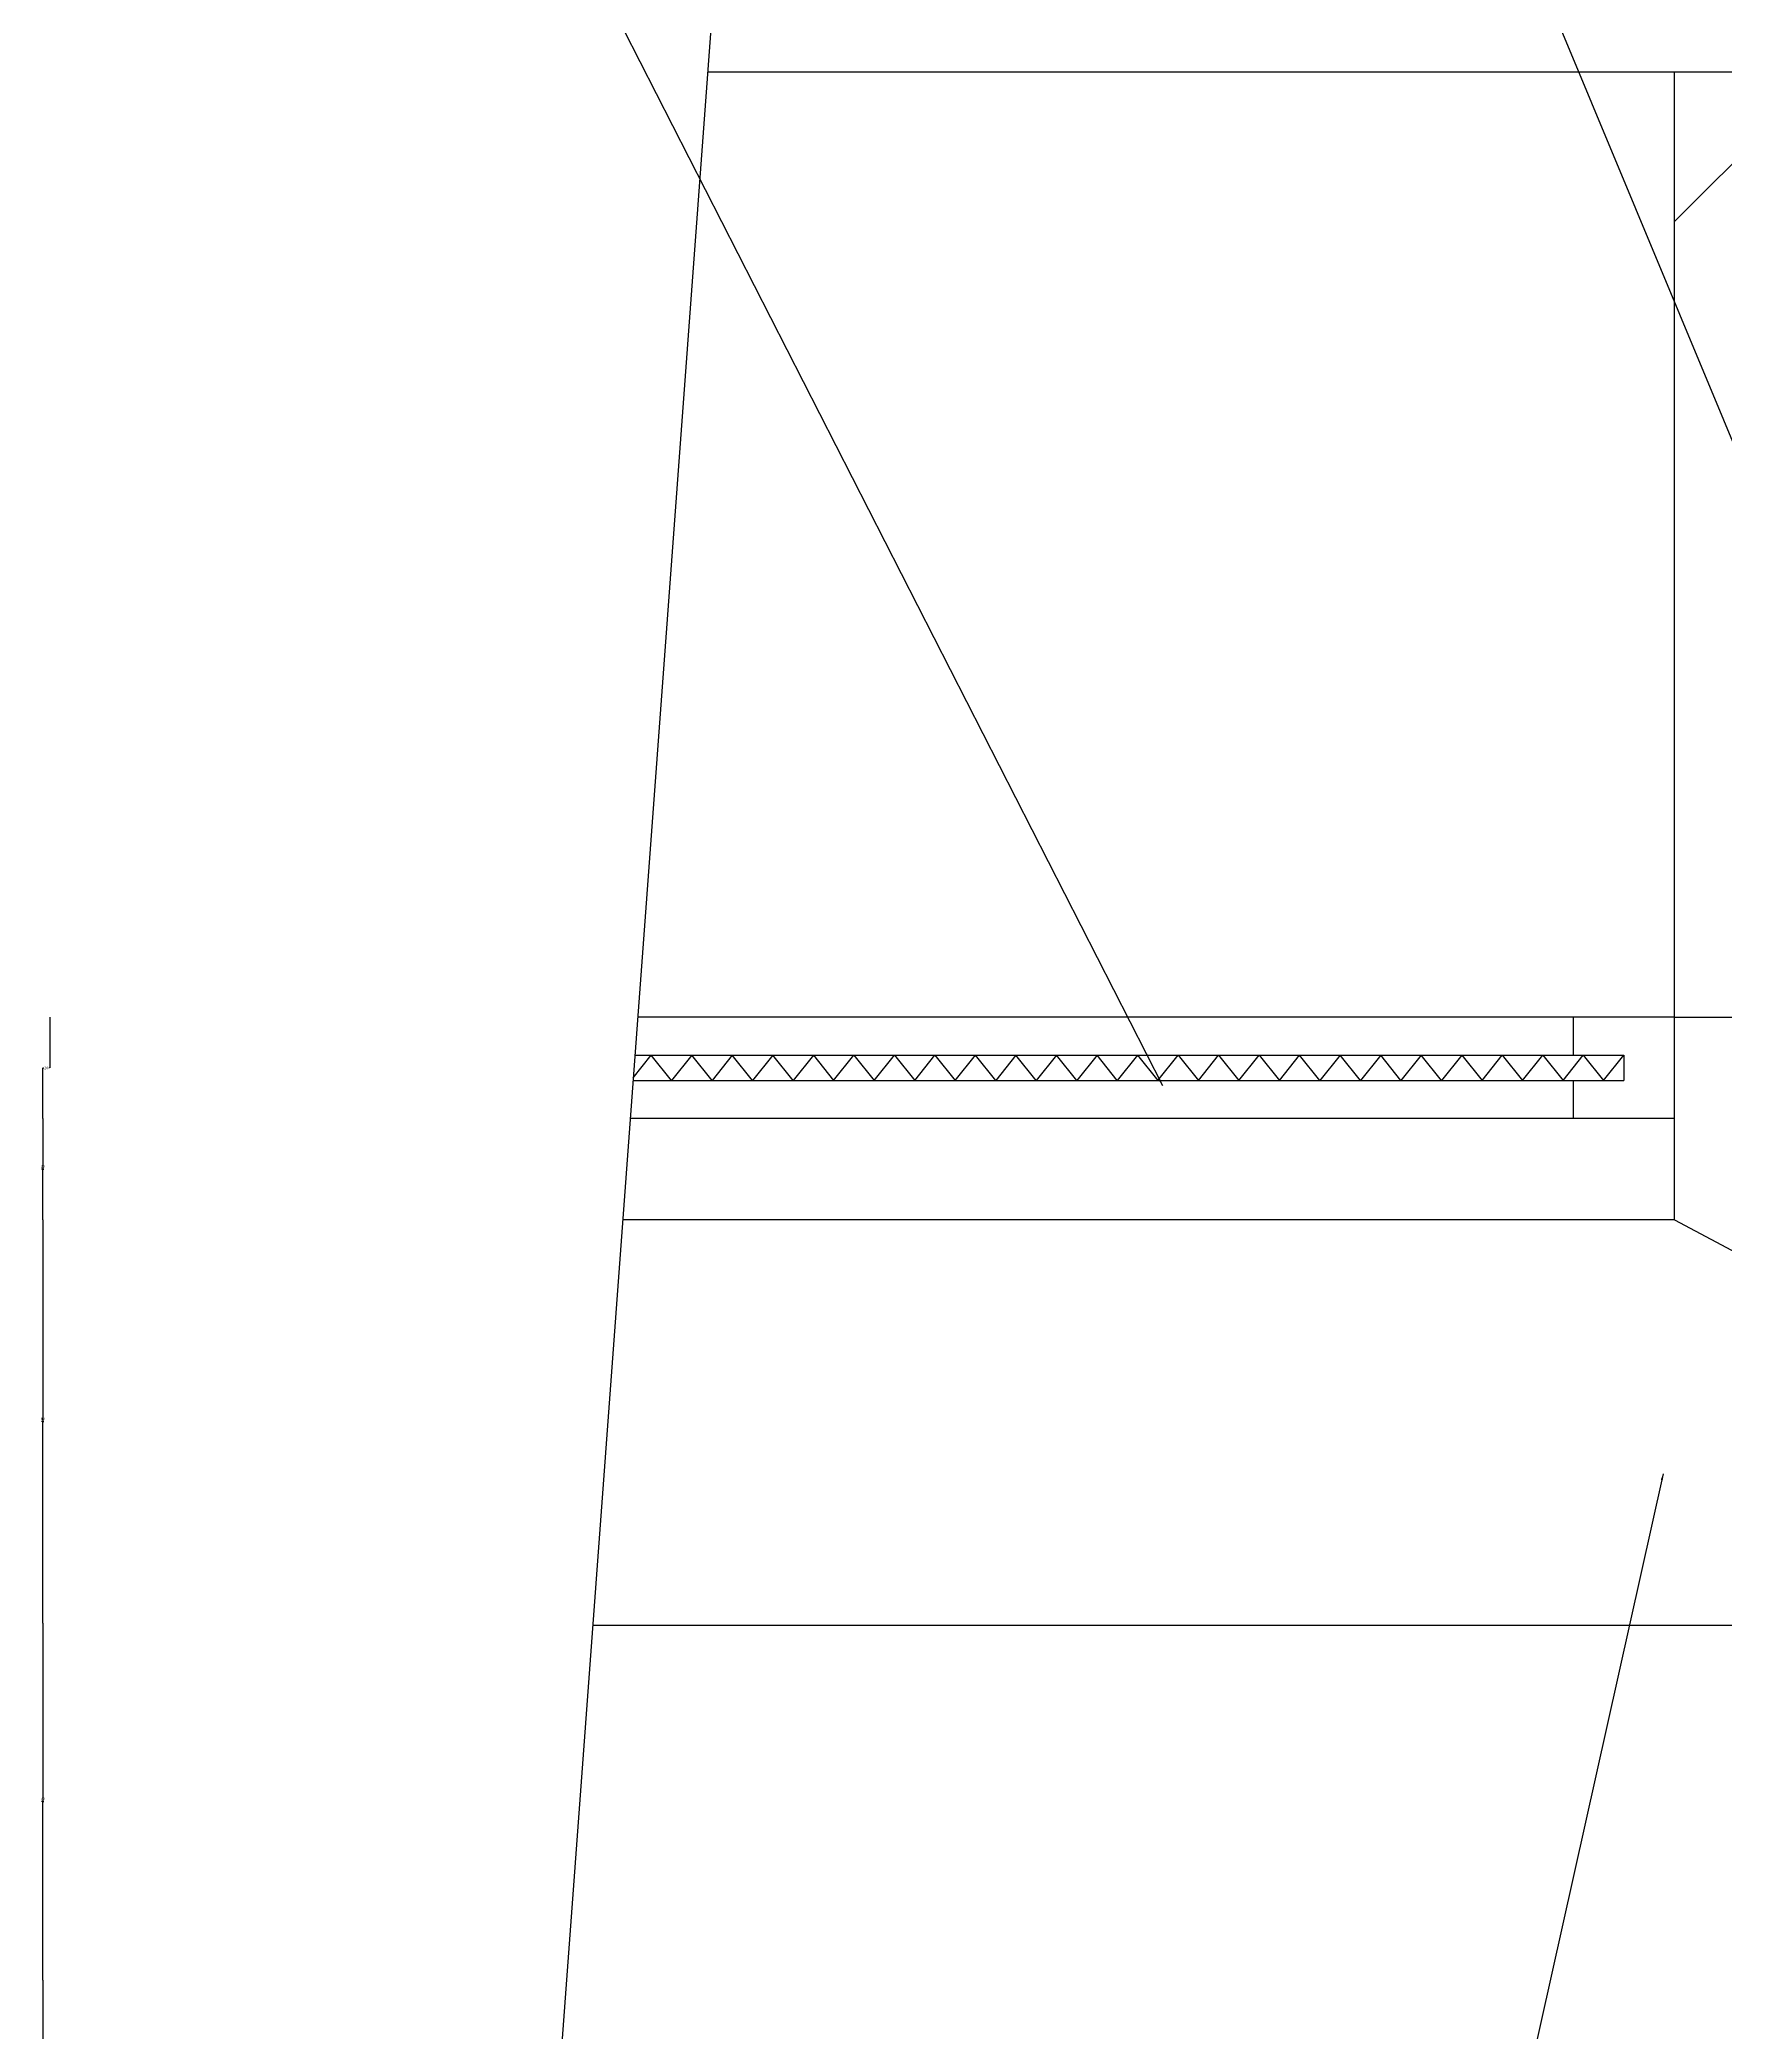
# Model space of a CAD drawing. Header units: metres. Extents: x 204 to 5299, y 190 to 6956.
# Drawn here: x 2982 to 3648, y 1117 to 1903 of the extents above; entities that cross this region are included whole.
import ezdxf

# ---------------------------------------------------------------- set-up
doc = ezdxf.new("R2010")
doc.units = ezdxf.units.M
for name, color, linetype in [('4', 4, 'Continuous'), ('7', 7, 'Continuous'), ('BH', 3, 'Continuous'), ('DIM', 3, 'Continuous')]:
    doc.layers.add(name, color=color, linetype=linetype)
doc.dimstyles.get("Standard").update_dxf_attribs({"dimtxt": 2.5, "dimasz": 2.5, "dimexe": 1.25, "dimexo": 0.625, "dimtad": 1, "dimcen": 2.5, "dimazin": 3, "dimtfac": 1, "dimtmove": 0, "dimatfit": 3})

# ---------------------------------------------------------------- blocks, each defined once
blk = doc.blocks.new('BH2')
at = {"layer": 'BH'}
blk.add_lwpolyline([(0, 32), (5, 28), (0, 24), (5, 20), (0, 16), (5, 12), (0, 8), (5, 4), (0, 0)], dxfattribs=at)
blk = doc.blocks.new('*D1')
for p, q in [((2983.38, 1137.58), (2983.38, 947.58)), ((2983.13, 947.58), (2982.88, 947.58)), ((2983.38, 757.58), (2983.38, 947.58)), ((2983.38, 947.58), (2983.38, 947.58)), ((2983.63, 947.58), (2983.88, 947.58))]:
    blk.add_line(p, q)
at = {"layer": 'Defpoints'}
for p in [(2983.38, 1137.58), (2983.38, 947.58), (2983.38, 757.58)]:
    blk.add_point(p, dxfattribs=at)
at = {"layer": 'DIM', "insert": (2983.38, 948.705), "char_height": 1, "attachment_point": 5}
blk.add_mtext('190', dxfattribs=at)
blk = doc.blocks.new('*D52')
for p, q in [((2986.18, 1517.58), (2986.18, 1497.58)), ((2983.38, 1477.58), (2983.38, 1497.58)), ((2983.63, 1497.58), (2983.78, 1497.58)), ((2985.78, 1497.58), (2985.93, 1497.58))]:
    blk.add_line(p, q)
at = {"layer": 'Defpoints'}
for p in [(2986.18, 1517.58), (2983.38, 1497.58), (2983.38, 1477.58)]:
    blk.add_point(p, dxfattribs=at)
at = {"layer": 'DIM', "insert": (2984.78, 1497.58), "char_height": 1, "attachment_point": 5}
blk.add_mtext('20', dxfattribs=at)
blk = doc.blocks.new('*D53')
for p, q in [((2983.38, 1477.58), (2983.38, 1457.58)), ((2983.13, 1457.58), (2982.88, 1457.58)), ((2983.38, 1437.58), (2983.38, 1457.58)), ((2983.38, 1457.58), (2983.38, 1457.58)), ((2983.63, 1457.58), (2983.88, 1457.58))]:
    blk.add_line(p, q)
at = {"layer": 'Defpoints'}
for p in [(2983.38, 1477.58), (2983.38, 1457.58), (2983.38, 1437.58)]:
    blk.add_point(p, dxfattribs=at)
at = {"layer": 'DIM', "insert": (2983.38, 1458.705), "char_height": 1, "attachment_point": 5}
blk.add_mtext('20', dxfattribs=at)
blk = doc.blocks.new('*D54')
for p, q in [((2983.38, 1437.58), (2983.38, 1358.01)), ((2983.13, 1358.01), (2982.88, 1358.01)), ((2983.38, 1278.45), (2983.38, 1358.01)), ((2983.38, 1358.01), (2983.38, 1358.01)), ((2983.63, 1358.01), (2983.88, 1358.01))]:
    blk.add_line(p, q)
at = {"layer": 'Defpoints'}
for p in [(2983.38, 1437.58), (2983.38, 1358.01), (2983.38, 1278.45)]:
    blk.add_point(p, dxfattribs=at)
at = {"layer": 'DIM', "insert": (2983.38, 1359.135), "char_height": 1, "attachment_point": 5}
blk.add_mtext('80', dxfattribs=at)
blk = doc.blocks.new('*D55')
for p, q in [((2983.38, 1278.45), (2983.38, 1208.01)), ((2983.13, 1208.01), (2982.88, 1208.01)), ((2983.38, 1137.58), (2983.38, 1208.01)), ((2983.38, 1208.01), (2983.38, 1208.01)), ((2983.63, 1208.01), (2983.88, 1208.01))]:
    blk.add_line(p, q)
at = {"layer": 'Defpoints'}
for p in [(2983.38, 1278.45), (2983.38, 1208.01), (2983.38, 1137.58)]:
    blk.add_point(p, dxfattribs=at)
at = {"layer": 'DIM', "insert": (2983.38, 1209.135), "char_height": 1, "attachment_point": 5}
blk.add_mtext('70', dxfattribs=at)

msp = doc.modelspace()

# ---------------------------------------------------------------- hatches: boundary and pattern name
at = {"layer": 'BH'}
h = msp.add_hatch(dxfattribs=at)
h.set_pattern_fill('ANSI33', scale=200)
h.paths.add_polyline_path([(3627.66, 1517.58), (3627.66, 1437.58), (3927.66, 1277.58), (3927.66, 1517.58)])
h.paths.add_polyline_path([(4581.31, 1277.58), (4577.27, 1317.64), (3927.66, 1317.64), (3927.66, 1277.58)])
h.paths.add_polyline_path([(4007.66, 1277.58, 1), (4287.66, 1277.58)])
h.paths.add_polyline_path([(3667.66, 1890.78), (3627.66, 1890.78), (3627.66, 1517.58), (3667.66, 1517.58)])
h = msp.add_hatch(dxfattribs=at)
h.set_pattern_fill('ANSI32', scale=50)
h.paths.add_polyline_path([(3587.66, 1517.58), (3587.66, 1502.58), (3607.66, 1502.58), (3607.66, 1492.58), (3587.66, 1492.58), (3587.66, 1477.58), (3627.66, 1477.58), (3627.66, 1517.58)])

# ---------------------------------------------------------------- linework, layer by layer
at = {"layer": '4'}
for p, q in [((3627.66, 1437.58), (3627.66, 1890.78)), ((3627.66, 1517.58), (3218.3, 1517.58)), ((3627.66, 1517.58), (3927.66, 1517.58)), ((3627.66, 1477.58), (3215.34, 1477.58)), ((3627.66, 1437.58), (3212.37, 1437.58)), ((3627.66, 1437.58), (3927.66, 1277.58)), ((3927.66, 1277.58), (3200.51, 1277.58))]:
    msp.add_line(p, q, dxfattribs=at)
for points in [[(3587.66, 1517.58), (3587.66, 1502.58)], [(3587.66, 1492.58), (3587.66, 1477.58)]]:
    msp.add_lwpolyline(points, dxfattribs=at)
at = {"layer": '7'}
for p, q in [((3217.19, 1502.58), (3607.66, 1502.58)), ((3216.45, 1492.58), (3607.66, 1492.58))]:
    msp.add_line(p, q, dxfattribs=at)
msp.add_lwpolyline([(3607.66, 1502.58), (3607.66, 1492.58)], dxfattribs=at)
at = {"layer": 'BH'}
msp.add_lwpolyline([(3216.53, 1493.67), (3223.66, 1502.58)], dxfattribs=at)
at = {"layer": 'DIM'}
for p, q in [((3258.66, 2062.11), (3152.09, 624.24)), ((3245.96, 1890.78), (4519.51, 1890.78))]:
    msp.add_line(p, q, dxfattribs=at)

# ---------------------------------------------------------------- block references
at = {"layer": 'BH', "yscale": 2, "zscale": 2}
for p, xscale, rotation in [((3223.66, 1502.58), 2, 270), ((3351.66, 1502.58), -2, 90), ((3351.66, 1502.58), 2, 270), ((3479.66, 1502.58), -2, 90), ((3479.66, 1502.58), 2, 270), ((3607.66, 1502.58), -2, 90)]:
    msp.add_blockref('BH2', p, dxfattribs=dict(at, xscale=xscale, rotation=rotation))

# ---------------------------------------------------------------- dimensions: what is measured, and where the dimension line sits
at = {"layer": 'DIM'}
for base, p1, p2, text, picture, middle in [((2983.38, 1497.58), (2983.38, 1477.58), (2986.18, 1517.58), '20', '*D52', (2984.78, 1497.58)), ((2983.38, 1457.58), (2983.38, 1437.58), (2983.38, 1477.58), '20', '*D53', (2983.38, 1458.705)), ((2983.38, 1358.01), (2983.38, 1278.45), (2983.38, 1437.58), '80', '*D54', (2983.38, 1359.135)), ((2983.38, 1208.01), (2983.38, 1137.58), (2983.38, 1278.45), '70', '*D55', (2983.38, 1209.135)), ((2983.38, 947.58), (2983.38, 757.58), (2983.38, 1137.58), '190', '*D1', (2983.38, 948.705))]:
    dim = msp.add_linear_dim(base=base, p1=p1, p2=p2, text=text, dimstyle='Standard', dxfattribs=at)
    dim.commit()
    dim.dimension.update_dxf_attribs({"geometry": picture, "text_midpoint": middle})

# ---------------------------------------------------------------- leaders
for points in [[(3776.42, 1442.18), (3409.45, 2324.78)], [(3425.58, 1490.54), (3119.1, 2091.03)], [(3623.18, 1337.39), (3410.12, 381.35)]]:
    msp.add_leader(points, dimstyle='Standard', dxfattribs=at)

doc.saveas('drawing.dxf')
